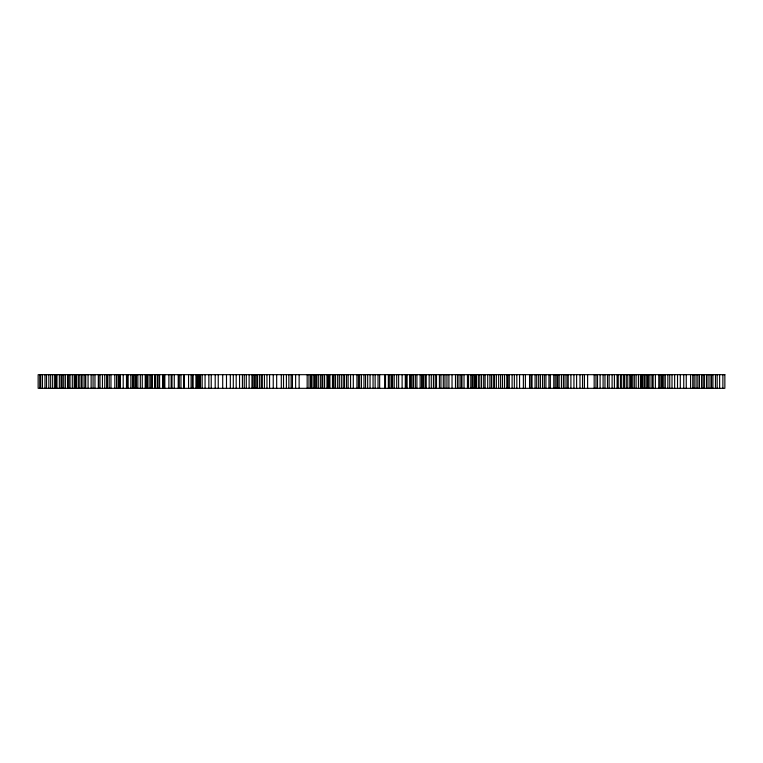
<?xml version="1.0" encoding="UTF-8"?>
<svg xmlns="http://www.w3.org/2000/svg" width="763" height="763" viewBox="0 0 763 763"><rect width="100%" height="100%" fill="white"/><g stroke="black" fill="none" stroke-linecap="round" stroke-linejoin="round"><path stroke-width="1.14" d="M722.876 374.681L722.876 388.319M719.633 374.681L719.633 388.319M717.163 374.681L717.163 388.319M715.475 374.681L715.475 388.319M712.938 374.681L712.938 388.319M711.536 374.681L711.536 388.319M710 374.681L710 388.319M708.026 374.681L708.026 388.319M706.471 374.681L706.471 388.319M704.383 374.681L704.383 388.319M703.047 374.681L703.066 388.319M701.569 374.681L701.569 388.319M699.452 374.681L699.452 388.319M697.849 374.681L697.849 388.319M696.056 374.681L696.056 388.319M694.158 374.681L694.158 388.319M692.775 374.681L692.775 388.319M690.563 374.681L690.563 388.319M686.261 374.681L686.261 388.319M683.743 374.681L683.743 388.319M680.3 374.681L680.3 388.319M677.525 374.681L677.525 388.319M674.645 374.681L674.645 388.319M672.012 374.681L672.012 388.319M669.742 374.681L669.742 388.319M667.854 374.681L667.854 388.319M665.279 374.681L665.279 388.319M663.81 374.681L663.81 388.319M662.475 374.681L662.475 388.319M661.473 374.681L661.473 388.319M660.014 374.681L660.014 388.319M658.784 374.681L658.784 388.319M655.388 374.681L655.388 388.319M653.118 374.681L653.118 388.319M651.964 374.681L651.964 388.319M649.904 374.681L649.904 388.319M648.369 374.681L648.369 388.319M647.32 374.681L647.32 388.319M645.994 374.681L645.994 388.319M644.497 374.681L644.497 388.319M643.009 374.681L643.009 388.319M642.198 374.681L642.198 388.319M641.082 374.681L641.082 388.319M640.415 374.681L640.415 388.319M638.44 374.681L638.44 388.319M636.094 374.681L636.094 388.319M634.339 374.681L634.339 388.319M632.756 374.681L632.756 388.319M631.459 374.681L631.459 388.319M630.763 374.681L630.763 388.319M629.79 374.681L629.79 388.319M627.787 374.681L627.787 388.319M626.299 374.681L626.299 388.319M624.496 374.681L624.496 388.319M623.705 374.681L623.705 388.319M621.673 374.681L621.673 388.319M620.433 374.681L620.433 388.319M618.23 374.681L618.23 388.319M617.095 374.681L617.095 388.319M614.406 374.681L614.406 388.319M612.098 374.681L612.098 388.319M609.112 374.681L609.112 388.319M607.501 374.681L607.501 388.319M604.973 374.681L604.973 388.319M603.085 374.681L603.085 388.319M600.109 374.681L600.109 388.319M597.505 374.681L597.505 388.319M595.97 374.681L595.97 388.319M594.167 374.681L594.167 388.319M587.615 374.681L587.615 388.319M584.429 374.681L584.429 388.319M582.56 374.681L582.56 388.319M579.985 374.681L579.985 388.319M576.618 374.681L576.618 388.319M573.938 374.681L573.938 388.319M570.905 374.681L570.905 388.319M568.216 374.681L568.216 388.319M566.938 374.681L566.938 388.319M565.001 374.681L565.001 388.319M563.399 374.681L563.399 388.319M561.444 374.681L561.444 388.319M559.126 374.681L559.126 388.319M557.715 374.681L557.715 388.319M556.847 374.681L556.847 388.319M555.197 374.681L555.197 388.319M553.785 374.681L553.785 388.319M550.342 374.681L550.342 388.319M548.95 374.681L548.95 388.319M545.926 374.681L545.926 388.319M544.334 374.681L544.334 388.319M542.541 374.681L542.541 388.319M540.404 374.681L540.404 388.319M538.659 374.681L538.659 388.319M536.704 374.681L536.704 388.319M535.073 374.681L535.073 388.319M532.021 374.681L532.021 388.319M531.01 374.681L531.01 388.319M529.56 374.681L529.56 388.319M525.392 374.681L525.392 388.319M523.37 374.681L523.37 388.319M519.555 374.681L519.555 388.319M516.828 374.681L516.828 388.319M514.357 374.681L514.357 388.319M512.097 374.681L512.097 388.319M509.264 374.681L509.264 388.319M507.939 374.681L507.939 388.319M506.804 374.681L506.804 388.319M504.543 374.681L504.543 388.319M502.512 374.681L502.512 388.319M500.614 374.681L500.614 388.319M498.649 374.681L498.649 388.319M496.37 374.681L496.37 388.319M494.51 374.681L494.51 388.319M493.26 374.681L493.26 388.319M491.458 374.681L491.458 388.319M489.903 374.681L489.903 388.319M487.691 374.681L487.691 388.319M485.115 374.681L485.115 388.319M483.704 374.681L483.704 388.319M481.577 374.681L481.577 388.319M479.832 374.681L479.832 388.319M478.334 374.681L478.334 388.319M476.436 374.681L476.436 388.319M475.349 374.681L475.349 388.319M474.739 374.681L474.739 388.319M473.155 374.681L473.155 388.319M472.144 374.681L472.144 388.319M470.809 374.681L470.809 388.319M468.549 374.681L468.549 388.319M467.442 374.681L467.442 388.319M464.028 374.681L464.028 388.319M461.977 374.681L461.977 388.319M460.862 374.681L460.862 388.319M458.964 374.681L458.964 388.319M457.39 374.681L457.39 388.319M455.482 374.681L455.482 388.319M452.03 374.681L452.03 388.319M448.911 374.681L448.911 388.319M446.956 374.681L446.956 388.319M444.953 374.681L444.953 388.319M443.303 374.681L443.303 388.319M440.938 374.681L440.938 388.319M439.412 374.681L439.412 388.319M436.493 374.681L436.493 388.319M435.206 374.681L435.206 388.319M433.422 374.681L433.422 388.319M431.276 374.681L431.276 388.319M429.168 374.681L429.168 388.319M426.221 374.681L426.221 388.319M425.172 374.681L425.172 388.319M423.532 374.681L423.532 388.319M422.826 374.681L422.826 388.319M421.596 374.681L421.596 388.319M420.146 374.681L420.146 388.319M416.903 374.681L416.903 388.319M415.349 374.681L415.349 388.319M413.508 374.681L413.508 388.319M412.01 374.681L412.01 388.319M410.761 374.681L410.761 388.319M409.645 374.681L409.645 388.319M407.099 374.681L407.099 388.319M406.164 374.681L406.164 388.319M405.296 374.681L405.296 388.319M402.111 374.681L402.111 388.319M398.639 374.681L398.639 388.319M396.703 374.681L396.703 388.319M394.213 374.681L394.213 388.319M392.583 374.681L392.583 388.319M391.715 374.681L391.715 388.319M391.438 374.681L391.438 388.319M389.826 374.681L389.826 388.319M388.539 374.681L388.539 388.319M388.386 374.681L388.386 388.319M385.496 374.681L385.496 388.319M384.695 374.681L384.695 388.319M379.65 374.681L379.65 388.319M378.028 374.681L378.028 388.319M375.138 374.681L375.138 388.319M373.05 374.681L373.05 388.319M370.055 374.681L370.055 388.319M367.68 374.681L367.68 388.319M365.563 374.681L365.563 388.319M363.961 374.681L363.961 388.319M361.433 374.681L361.433 388.319M359.631 374.681L359.631 388.319M358.4 374.681L358.4 388.319M356.931 374.681L356.931 388.319M353.307 374.681L353.307 388.319M350.551 374.681L350.551 388.319M348.119 374.681L348.119 388.319M346.516 374.681L346.516 388.319M344.533 374.681L344.533 388.319M343.188 374.681L343.188 388.319M341.338 374.681L341.338 388.319M339.335 374.681L339.335 388.319M337.666 374.681L337.666 388.319M335.539 374.681L335.539 388.319M334.041 374.681L334.041 388.319M333.135 374.681L333.135 388.319M332.477 374.681L332.477 388.319M329.912 374.681L329.912 388.319M328.758 374.681L328.758 388.319M327.632 374.681L327.632 388.319M326.965 374.681L326.965 388.319M324.571 374.681L324.571 388.319M322.816 374.681L322.816 388.319M321.938 374.681L321.938 388.319M320.346 374.681L320.346 388.319M318.314 374.681L318.314 388.319M316.664 374.681L316.664 388.319M315.729 374.681L315.729 388.319M314.499 374.681L314.499 388.319M313.87 374.681L313.87 388.319M311.981 374.681L311.981 388.319M311.352 374.681L311.352 388.319M310.77 374.681L310.77 388.319M308.967 374.681L308.967 388.319M307.165 374.681L307.165 388.319M299.134 374.681L299.134 388.319M295.624 374.681L295.624 388.319M292.439 374.681L292.439 388.319M291.132 374.681L291.132 388.319M288.872 374.681L288.872 388.319M286.402 374.681L286.402 388.319M283.521 374.681L283.521 388.319M281.299 374.681L281.299 388.319M276.673 374.681L276.673 388.319M273.24 374.681L273.24 388.319M269.568 374.681L269.568 388.319M266.964 374.681L266.964 388.319M264.437 374.681L264.437 388.319M262.3 374.681L262.3 388.319M261.127 374.681L261.127 388.319M259.372 374.681L259.372 388.319M257.36 374.681L257.36 388.319M256.988 374.681L256.988 388.319M255.166 374.681L255.166 388.319M254.537 374.681L254.537 388.319M253.135 374.681L253.135 388.319M251.952 374.681L251.952 388.319M249.119 374.681L249.119 388.319M246.296 374.681L246.296 388.319M244.255 374.681L244.255 388.319M242.415 374.681L242.415 388.319M239.534 374.681L239.534 388.319M236.187 374.681L236.187 388.319M233.297 374.681L233.297 388.319M230.321 374.681L230.321 388.319M226.487 374.681L226.487 388.319M222.701 374.681L222.701 388.319M218.237 374.681L218.237 388.319M215.195 374.681L215.195 388.319M211.227 374.681L211.227 388.319M208.852 374.681L208.852 388.319M205.066 374.681L205.066 388.319M202.166 374.681L202.166 388.319M200.507 374.681L200.507 388.319M200.02 374.681L200.02 388.319M198.924 374.681L198.924 388.319M197.77 374.681L197.77 388.319M196.701 374.681L196.635 388.319M195.948 374.681L195.948 388.319M193.125 374.681L193.125 388.319M192.438 374.681L192.438 388.319M191.103 374.681L191.103 388.319M188.556 374.681L188.556 388.319M184.341 374.681L184.341 388.319M183.683 374.681L183.683 388.319M180.955 374.681L180.955 388.319M179.286 374.681L179.286 388.319M178.208 374.681L178.208 388.319M174.269 374.681L174.269 388.319M171.999 374.681L171.999 388.319M171.15 374.681L171.15 388.319M168.89 374.681L168.89 388.319M164.837 374.681L164.837 388.319M163.911 374.681L163.911 388.319M163.358 374.681L163.358 388.319M162.614 374.681L162.614 388.319M159.591 374.681L159.591 388.319M158.103 374.681L158.103 388.319M157.264 374.681L157.264 388.319M155.461 374.681L155.461 388.319M154.584 374.681L154.584 388.319M152.409 374.681L152.409 388.319M151.217 374.681L151.217 388.319M149.91 374.681L149.91 388.319M147.984 374.681L147.984 388.319M147.087 374.681L147.087 388.319M145.905 374.681L145.905 388.319M145.218 374.681L145.218 388.319M142.271 374.681L142.271 388.319M140.325 374.681L140.325 388.319M137.836 374.681L137.836 388.319M136.415 374.681L136.415 388.319M135.604 374.681L135.604 388.319M134.221 374.681L134.221 388.319M133.201 374.681L133.201 388.319M132.466 374.681L132.466 388.319M130.854 374.681L130.854 388.319M128.146 374.681L128.146 388.319M127.411 374.681L127.411 388.319M126.486 374.681L126.486 388.319M123.205 374.681L123.205 388.319M120.42 374.681L120.42 388.319M119.305 374.681L119.305 388.319M118.437 374.681L118.437 388.319M116.663 374.681L116.663 388.319M116.605 374.681L116.605 388.319M114.812 374.681L114.812 388.319M110.969 374.681L110.969 388.319M109.204 374.681L109.204 388.319M107.526 374.681L107.526 388.319M106.677 374.681L106.677 388.319M104.76 374.681L104.76 388.319M102.442 374.681L102.442 388.319M100.02 374.681L100.02 388.319M98.618 374.681L98.618 388.319M98.303 374.681L98.303 388.319M94.965 374.681L94.965 388.319M93.057 374.681L93.057 388.319M91.131 374.681L91.131 388.319M88.079 374.681L88.079 388.319M85.742 374.681L85.742 388.319M84.827 374.681L84.827 388.319M82.948 374.681L82.948 388.319M81.46 374.681L81.46 388.319M79.81 374.681L79.81 388.319M78.37 374.681L78.37 388.319M76.615 374.681L76.615 388.319M75.69 374.681L75.632 388.319M75.289 374.681L75.289 388.319M74.908 374.681L74.908 388.319M74.211 374.681L74.211 388.319M72.313 374.681L72.313 388.319M70.015 374.681L70.015 388.319M68.718 374.681L68.718 388.319M67.516 374.681L67.516 388.319M65.351 374.681L65.351 388.319M63.701 374.681L63.701 388.319M62.165 374.681L62.165 388.319M61.021 374.681L61.021 388.319M59.342 374.681L59.342 388.319M56.967 374.681L56.967 388.319M56.023 374.681L56.023 388.319M55.422 374.681L55.422 388.319M54.812 374.681L54.812 388.319M52.647 374.681L52.647 388.319M50.673 374.681L50.673 388.319M48.842 374.681L48.842 388.319M46.524 374.681L46.524 388.319M44.969 374.681L44.969 388.319M42.442 374.681L42.442 388.319M40.716 374.681L40.716 388.319M40.258 374.681L40.258 388.319M40.067 374.681L40.067 388.319M724.85 374.681L38.15 374.681L38.15 388.319L724.85 388.319L724.85 374.681"/></g></svg>
